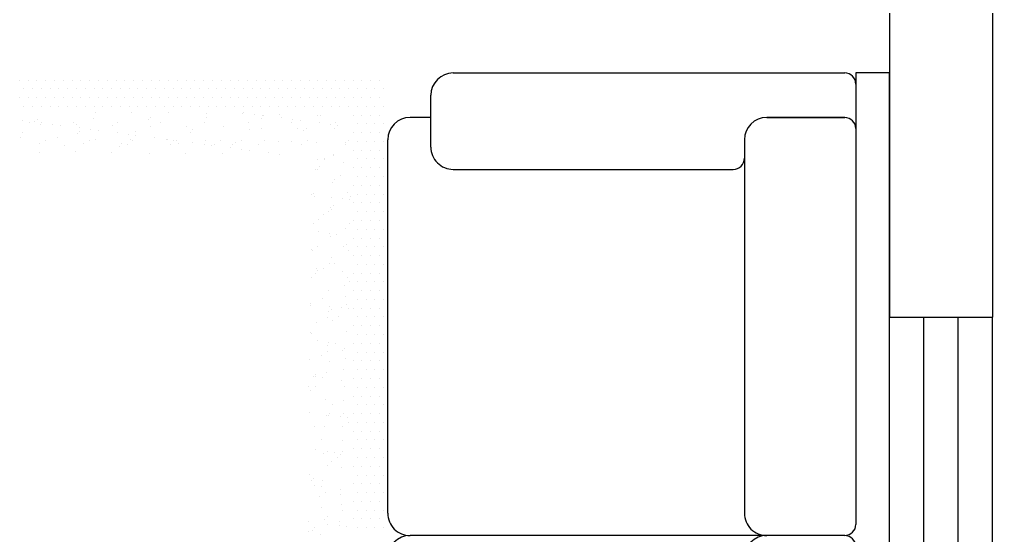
# Model space of a CAD drawing. Header units: millimetres. Extents: x -336 to -33, y -135 to 770.
# Drawn here: x -323.064 to -320.235, y 723.965 to 725.465 of the extents above; entities that cross this region are included whole.
import ezdxf

# ---------------------------------------------------------------- set-up
doc = ezdxf.new("R2010")
doc.units = ezdxf.units.MM
doc.header["$LTSCALE"] = 50
doc.header["$MEASUREMENT"] = 0
doc.layers.get('0').update_dxf_attribs({"linetype": 'CONTINUOUS'})
doc.layers.add('-HIDRO', color=8, linetype='CONTINUOUS')

# ---------------------------------------------------------------- blocks, each defined once
blk = doc.blocks.new('A$C7AFB675E')
at = {"color": 8}
for p, q in [((3.5035, 3.7432), (3.5035, 3.6832)), ((3.5035, 3.7432), (5.1585, 3.7432)), ((3.5035, 3.6832), (3.5635, 3.6832)), ((3.5235, 3.6832), (3.6035, 3.6832)), ((3.6035, 3.6832), (4.3135, 3.6832)), ((3.5035, 2.9606), (3.5035, 3.6632)), ((3.5835, 3.5232), (3.5835, 3.6632)), ((3.5835, 3.6632), (3.5835, 3.5232)), ((4.3335, 3.6632), (4.3335, 3.5232)), ((4.3335, 3.6632), (4.3335, 3.5232)), ((4.3335, 3.5232), (4.3335, 2.8832)), ((4.3335, 3.5232), (4.3335, 2.8832)), ((3.6235, 3.4832), (4.2935, 3.4832)), ((3.6765, 2.9606), (3.6765, 3.4632)), ((3.6365, 2.9206), (3.5435, 2.9206)), ((3.5835, 2.9206), (3.5835, 2.8832)), ((3.5835, 2.9206), (3.5835, 2.8832)), ((3.5319, 2.836), (3.5319, 2.836)), ((3.5634, 2.836), (3.5634, 2.836)), ((3.5949, 2.836), (3.5949, 2.836)), ((4.2935, 2.8432), (3.6235, 2.8432)), ((3.6264, 2.836), (3.6264, 2.836)), ((3.6579, 2.836), (3.6579, 2.836)), ((3.6894, 2.836), (3.6894, 2.836)), ((3.7209, 2.836), (3.7209, 2.836)), ((3.7524, 2.836), (3.7524, 2.836)), ((3.7839, 2.836), (3.7839, 2.836)), ((3.8154, 2.836), (3.8154, 2.836)), ((3.8469, 2.836), (3.8469, 2.836)), ((3.8784, 2.836), (3.8784, 2.836)), ((3.9099, 2.836), (3.9099, 2.836)), ((3.9414, 2.836), (3.9414, 2.836)), ((3.9729, 2.836), (3.9729, 2.836)), ((4.0044, 2.836), (4.0044, 2.836)), ((4.0359, 2.836), (4.0359, 2.836)), ((4.0674, 2.836), (4.0674, 2.836)), ((4.0989, 2.836), (4.0989, 2.836)), ((4.1304, 2.836), (4.1304, 2.836)), ((4.1619, 2.836), (4.1619, 2.836)), ((4.1934, 2.836), (4.1934, 2.836)), ((4.2249, 2.836), (4.2249, 2.836)), ((4.2564, 2.836), (4.2564, 2.836)), ((4.2879, 2.836), (4.2879, 2.836)), ((4.3194, 2.836), (4.3194, 2.836)), ((3.5162, 2.8282), (3.5162, 2.8282)), ((3.5162, 2.8124), (3.5162, 2.8124)), ((3.5319, 2.8203), (3.5319, 2.8203)), ((3.5477, 2.8282), (3.5477, 2.8282)), ((3.5477, 2.8124), (3.5477, 2.8124)), ((3.5634, 2.8203), (3.5634, 2.8203)), ((3.5792, 2.8282), (3.5792, 2.8282)), ((3.5792, 2.8124), (3.5792, 2.8124)), ((3.5949, 2.8203), (3.5949, 2.8203)), ((3.6107, 2.8282), (3.6107, 2.8282)), ((3.6107, 2.8124), (3.6107, 2.8124)), ((3.6264, 2.8203), (3.6264, 2.8203)), ((3.6422, 2.8282), (3.6422, 2.8282)), ((3.6422, 2.8124), (3.6422, 2.8124)), ((3.6579, 2.8203), (3.6579, 2.8203)), ((3.6737, 2.8282), (3.6737, 2.8282)), ((3.6737, 2.8124), (3.6737, 2.8124)), ((3.6894, 2.8203), (3.6894, 2.8203)), ((3.7052, 2.8282), (3.7052, 2.8282)), ((3.7052, 2.8124), (3.7052, 2.8124)), ((3.7209, 2.8203), (3.7209, 2.8203)), ((3.7367, 2.8282), (3.7367, 2.8282)), ((3.7367, 2.8124), (3.7367, 2.8124)), ((3.7524, 2.8203), (3.7524, 2.8203)), ((3.7682, 2.8282), (3.7682, 2.8282)), ((3.7682, 2.8124), (3.7682, 2.8124)), ((3.7839, 2.8203), (3.7839, 2.8203)), ((3.7997, 2.8282), (3.7997, 2.8282)), ((3.7997, 2.8124), (3.7997, 2.8124)), ((3.8154, 2.8203), (3.8154, 2.8203)), ((3.8312, 2.8282), (3.8312, 2.8282)), ((3.8312, 2.8124), (3.8312, 2.8124)), ((3.8469, 2.8203), (3.8469, 2.8203)), ((3.8627, 2.8282), (3.8627, 2.8282)), ((3.8627, 2.8124), (3.8627, 2.8124)), ((3.8784, 2.8203), (3.8784, 2.8203)), ((3.8942, 2.8282), (3.8942, 2.8282)), ((3.8942, 2.8124), (3.8942, 2.8124)), ((3.9099, 2.8203), (3.9099, 2.8203)), ((3.9257, 2.8282), (3.9257, 2.8282)), ((3.9257, 2.8124), (3.9257, 2.8124)), ((3.9414, 2.8203), (3.9414, 2.8203)), ((3.9572, 2.8282), (3.9572, 2.8282)), ((3.9572, 2.8124), (3.9572, 2.8124)), ((3.9729, 2.8203), (3.9729, 2.8203)), ((3.9887, 2.8282), (3.9887, 2.8282)), ((3.9887, 2.8124), (3.9887, 2.8124)), ((4.0044, 2.8203), (4.0044, 2.8203)), ((4.0202, 2.8282), (4.0202, 2.8282)), ((4.0202, 2.8124), (4.0202, 2.8124)), ((4.0359, 2.8203), (4.0359, 2.8203)), ((4.0517, 2.8282), (4.0517, 2.8282)), ((4.0517, 2.8124), (4.0517, 2.8124)), ((4.0674, 2.8203), (4.0674, 2.8203)), ((4.0832, 2.8282), (4.0832, 2.8282)), ((4.0832, 2.8124), (4.0832, 2.8124)), ((4.0989, 2.8203), (4.0989, 2.8203)), ((4.1147, 2.8282), (4.1147, 2.8282)), ((4.1147, 2.8124), (4.1147, 2.8124)), ((4.1304, 2.8203), (4.1304, 2.8203)), ((4.1462, 2.8282), (4.1462, 2.8282)), ((4.1462, 2.8124), (4.1462, 2.8124)), ((4.1619, 2.8203), (4.1619, 2.8203)), ((4.1777, 2.8282), (4.1777, 2.8282)), ((4.1777, 2.8124), (4.1777, 2.8124)), ((4.1934, 2.8203), (4.1934, 2.8203)), ((4.2092, 2.8282), (4.2092, 2.8282)), ((4.2092, 2.8124), (4.2092, 2.8124)), ((4.2249, 2.8203), (4.2249, 2.8203)), ((4.2407, 2.8282), (4.2407, 2.8282)), ((4.2407, 2.8124), (4.2407, 2.8124)), ((4.2564, 2.8203), (4.2564, 2.8203)), ((4.2722, 2.8282), (4.2722, 2.8282)), ((4.2722, 2.8124), (4.2722, 2.8124)), ((4.2879, 2.8203), (4.2879, 2.8203)), ((4.3037, 2.8282), (4.3037, 2.8282)), ((4.3037, 2.8124), (4.3037, 2.8124)), ((4.3194, 2.8203), (4.3194, 2.8203)), ((3.5162, 2.7967), (3.5162, 2.7967)), ((3.5319, 2.8045), (3.5319, 2.8045)), ((3.5477, 2.7967), (3.5477, 2.7967)), ((3.5634, 2.8045), (3.5634, 2.8045)), ((3.5792, 2.7967), (3.5792, 2.7967)), ((3.5949, 2.8045), (3.5949, 2.8045)), ((3.6107, 2.7967), (3.6107, 2.7967)), ((3.6264, 2.8045), (3.6264, 2.8045)), ((3.6422, 2.7967), (3.6422, 2.7967)), ((3.6579, 2.8045), (3.6579, 2.8045)), ((3.6737, 2.7967), (3.6737, 2.7967)), ((3.6894, 2.8045), (3.6894, 2.8045)), ((3.7052, 2.7967), (3.7052, 2.7967)), ((3.7209, 2.8045), (3.7209, 2.8045)), ((3.7367, 2.7967), (3.7367, 2.7967)), ((3.7524, 2.8045), (3.7524, 2.8045)), ((3.7682, 2.7967), (3.7682, 2.7967)), ((3.7839, 2.8045), (3.7839, 2.8045)), ((3.7997, 2.7967), (3.7997, 2.7967)), ((3.8154, 2.8045), (3.8154, 2.8045)), ((3.8312, 2.7967), (3.8312, 2.7967)), ((3.8469, 2.8045), (3.8469, 2.8045)), ((3.8627, 2.7967), (3.8627, 2.7967)), ((3.8784, 2.8045), (3.8784, 2.8045)), ((3.8942, 2.7967), (3.8942, 2.7967)), ((3.9099, 2.8045), (3.9099, 2.8045)), ((3.9257, 2.7967), (3.9257, 2.7967)), ((3.9414, 2.8045), (3.9414, 2.8045)), ((3.9572, 2.7967), (3.9572, 2.7967)), ((3.9729, 2.8045), (3.9729, 2.8045)), ((3.9887, 2.7967), (3.9887, 2.7967)), ((4.0044, 2.8045), (4.0044, 2.8045)), ((4.0202, 2.7967), (4.0202, 2.7967)), ((4.0359, 2.8045), (4.0359, 2.8045)), ((4.0517, 2.7967), (4.0517, 2.7967)), ((4.0674, 2.8045), (4.0674, 2.8045)), ((4.0832, 2.7967), (4.0832, 2.7967)), ((4.0989, 2.8045), (4.0989, 2.8045)), ((4.1147, 2.7967), (4.1147, 2.7967)), ((4.1304, 2.8045), (4.1304, 2.8045)), ((4.1462, 2.7967), (4.1462, 2.7967)), ((4.1619, 2.8045), (4.1619, 2.8045)), ((4.1777, 2.7967), (4.1777, 2.7967)), ((4.1934, 2.8045), (4.1934, 2.8045)), ((4.2092, 2.7967), (4.2092, 2.7967)), ((4.2249, 2.8045), (4.2249, 2.8045)), ((4.2407, 2.7967), (4.2407, 2.7967)), ((4.2564, 2.8045), (4.2564, 2.8045)), ((4.2722, 2.7967), (4.2722, 2.7967)), ((4.2879, 2.8045), (4.2879, 2.8045)), ((4.3037, 2.7967), (4.3037, 2.7967)), ((4.3194, 2.8045), (4.3194, 2.8045)), ((3.5162, 2.7809), (3.5162, 2.7809)), ((3.5319, 2.7888), (3.5319, 2.7888)), ((3.5477, 2.7809), (3.5477, 2.7809)), ((3.5634, 2.7888), (3.5634, 2.7888)), ((3.5792, 2.7809), (3.5792, 2.7809)), ((3.5949, 2.7888), (3.5949, 2.7888)), ((3.6107, 2.7809), (3.6107, 2.7809)), ((3.6264, 2.7888), (3.6264, 2.7888)), ((3.6422, 2.7809), (3.6422, 2.7809)), ((3.6579, 2.7888), (3.6579, 2.7888)), ((3.6737, 2.7809), (3.6737, 2.7809)), ((3.6894, 2.7888), (3.6894, 2.7888)), ((3.7052, 2.7809), (3.7052, 2.7809)), ((3.7209, 2.7888), (3.7209, 2.7888)), ((3.7254, 2.7763), (3.7254, 2.7763)), ((3.7367, 2.7809), (3.7367, 2.7809)), ((3.7524, 2.7888), (3.7524, 2.7888)), ((3.7682, 2.7809), (3.7682, 2.7809)), ((3.7839, 2.7888), (3.7839, 2.7888)), ((3.7997, 2.7809), (3.7997, 2.7809)), ((3.8154, 2.7888), (3.8154, 2.7888)), ((3.8312, 2.7809), (3.8312, 2.7809)), ((3.8469, 2.7888), (3.8469, 2.7888)), ((3.8627, 2.7809), (3.8627, 2.7809)), ((3.8784, 2.7888), (3.8784, 2.7888)), ((3.8942, 2.7809), (3.8942, 2.7809)), ((3.9099, 2.7888), (3.9099, 2.7888)), ((3.9257, 2.7809), (3.9257, 2.7809)), ((3.9414, 2.7888), (3.9414, 2.7888)), ((3.9572, 2.7809), (3.9572, 2.7809)), ((3.9729, 2.7888), (3.9729, 2.7888)), ((3.9887, 2.7809), (3.9887, 2.7809)), ((4.0044, 2.7888), (4.0044, 2.7888)), ((4.0202, 2.7809), (4.0202, 2.7809)), ((4.0359, 2.7888), (4.0359, 2.7888)), ((4.0517, 2.7809), (4.0517, 2.7809)), ((4.0674, 2.7888), (4.0674, 2.7888)), ((4.0832, 2.7809), (4.0832, 2.7809)), ((4.0989, 2.7888), (4.0989, 2.7888)), ((4.1147, 2.7809), (4.1147, 2.7809)), ((4.1304, 2.7888), (4.1304, 2.7888)), ((4.1462, 2.7809), (4.1462, 2.7809)), ((4.1619, 2.7888), (4.1619, 2.7888)), ((4.1777, 2.7809), (4.1777, 2.7809)), ((4.1934, 2.7888), (4.1934, 2.7888)), ((4.2092, 2.7809), (4.2092, 2.7809)), ((4.2249, 2.7888), (4.2249, 2.7888)), ((4.2407, 2.7809), (4.2407, 2.7809)), ((4.2564, 2.7888), (4.2564, 2.7888)), ((4.2722, 2.7809), (4.2722, 2.7809)), ((4.2879, 2.7888), (4.2879, 2.7888)), ((4.3037, 2.7809), (4.3037, 2.7809)), ((4.3194, 2.7888), (4.3194, 2.7888)), ((3.5162, 2.7652), (3.5162, 2.7652)), ((3.5319, 2.773), (3.5319, 2.773)), ((3.5477, 2.7652), (3.5477, 2.7652)), ((3.5634, 2.773), (3.5634, 2.773)), ((3.6247, 2.7727), (3.6247, 2.7727)), ((3.6289, 2.7681), (3.6289, 2.7681)), ((3.6319, 2.7678), (3.6319, 2.7678)), ((3.6642, 2.7647), (3.6642, 2.7647)), ((3.7185, 2.7703), (3.7185, 2.7703)), ((3.7291, 2.762), (3.7291, 2.762)), ((3.7309, 2.7751), (3.7309, 2.7751)), ((3.7739, 2.7747), (3.7739, 2.7747)), ((3.7826, 2.7673), (3.7826, 2.7673)), ((3.8109, 2.7693), (3.8109, 2.7693)), ((3.8151, 2.7647), (3.8151, 2.7647)), ((3.8225, 2.7731), (3.8225, 2.7731)), ((3.8597, 2.7629), (3.8597, 2.7629)), ((3.8711, 2.7715), (3.8711, 2.7715)), ((3.8777, 2.7755), (3.8777, 2.7755)), ((3.8845, 2.7649), (3.8845, 2.7649)), ((3.9047, 2.7668), (3.9047, 2.7668)), ((3.9196, 2.77), (3.9196, 2.77)), ((3.9246, 2.7601), (3.9246, 2.7601)), ((3.9264, 2.7732), (3.9264, 2.7732)), ((3.9682, 2.7684), (3.9682, 2.7684)), ((3.9971, 2.7659), (3.9971, 2.7659)), ((4.0014, 2.7612), (4.0014, 2.7612)), ((4.0167, 2.7668), (4.0167, 2.7668)), ((4.0352, 2.7644), (4.0352, 2.7644)), ((4.0552, 2.761), (4.0552, 2.761)), ((4.0653, 2.7652), (4.0653, 2.7652)), ((4.0909, 2.7634), (4.0909, 2.7634)), ((4.1138, 2.7636), (4.1138, 2.7636)), ((4.1218, 2.7714), (4.1218, 2.7714)), ((4.1302, 2.7725), (4.1302, 2.7725)), ((4.137, 2.7619), (4.137, 2.7619)), ((4.1624, 2.762), (4.1624, 2.762)), ((4.1833, 2.7624), (4.1833, 2.7624)), ((4.2109, 2.7604), (4.2109, 2.7604)), ((4.2507, 2.7591), (4.2507, 2.7591)), ((4.2595, 2.7588), (4.2595, 2.7588)), ((4.2771, 2.76), (4.2771, 2.76)), ((4.2877, 2.7614), (4.2877, 2.7614)), ((4.3173, 2.7695), (4.3173, 2.7695)), ((3.5162, 2.7494), (3.5162, 2.7494)), ((3.5319, 2.7573), (3.5319, 2.7573)), ((3.5319, 2.7415), (3.5319, 2.7415)), ((3.5477, 2.7494), (3.5477, 2.7494)), ((3.5634, 2.7573), (3.5634, 2.7573)), ((3.5634, 2.7415), (3.5634, 2.7415)), ((3.5932, 2.7499), (3.5932, 2.7499)), ((3.5976, 2.7537), (3.5976, 2.7537)), ((3.6033, 2.747), (3.6033, 2.747)), ((3.649, 2.7462), (3.649, 2.7462)), ((3.6519, 2.7454), (3.6519, 2.7454)), ((3.6882, 2.7581), (3.6882, 2.7581)), ((3.695, 2.7474), (3.695, 2.7474)), ((3.7005, 2.7438), (3.7005, 2.7438)), ((3.7264, 2.7415), (3.7264, 2.7415)), ((3.7414, 2.7452), (3.7414, 2.7452)), ((3.749, 2.7422), (3.749, 2.7422)), ((3.793, 2.7519), (3.793, 2.7519)), ((3.8352, 2.7427), (3.8352, 2.7427)), ((3.8457, 2.747), (3.8457, 2.747)), ((3.9277, 2.7418), (3.9277, 2.7418)), ((3.9408, 2.7551), (3.9408, 2.7551)), ((3.9476, 2.7445), (3.9476, 2.7445)), ((3.9885, 2.75), (3.9885, 2.75)), ((4.0983, 2.744), (4.0983, 2.744)), ((4.1201, 2.7583), (4.1201, 2.7583)), ((4.184, 2.7481), (4.184, 2.7481)), ((4.1876, 2.7578), (4.1876, 2.7578)), ((4.1933, 2.7522), (4.1933, 2.7522)), ((4.2001, 2.7416), (4.2001, 2.7416)), ((4.3081, 2.7573), (4.3081, 2.7573)), ((4.3156, 2.7564), (4.3156, 2.7564)), ((3.5162, 2.7337), (3.5162, 2.7337)), ((3.5319, 2.7258), (3.5319, 2.7258)), ((3.5477, 2.7337), (3.5477, 2.7337)), ((3.5634, 2.7258), (3.5634, 2.7258)), ((3.5958, 2.7406), (3.5958, 2.7406)), ((3.6563, 2.7295), (3.6563, 2.7295)), ((3.6597, 2.7305), (3.6597, 2.7305)), ((3.7457, 2.7406), (3.7457, 2.7406)), ((3.7513, 2.7377), (3.7513, 2.7377)), ((3.7581, 2.7271), (3.7581, 2.7271)), ((3.7913, 2.7388), (3.7913, 2.7388)), ((3.7976, 2.7406), (3.7976, 2.7406)), ((3.8461, 2.7391), (3.8461, 2.7391)), ((3.8552, 2.7286), (3.8552, 2.7286)), ((3.8947, 2.7375), (3.8947, 2.7375)), ((3.9088, 2.7266), (3.9088, 2.7266)), ((3.9219, 2.7396), (3.9219, 2.7396)), ((3.9319, 2.7371), (3.9319, 2.7371)), ((3.9432, 2.7359), (3.9432, 2.7359)), ((3.9868, 2.7369), (3.9868, 2.7369)), ((3.9918, 2.7343), (3.9918, 2.7343)), ((4.0039, 2.7348), (4.0039, 2.7348)), ((4.0107, 2.7242), (4.0107, 2.7242)), ((4.0215, 2.7393), (4.0215, 2.7393)), ((4.0404, 2.7327), (4.0404, 2.7327)), ((4.0507, 2.7268), (4.0507, 2.7268)), ((4.0889, 2.7311), (4.0889, 2.7311)), ((4.1139, 2.7383), (4.1139, 2.7383)), ((4.1174, 2.7378), (4.1174, 2.7378)), ((4.1181, 2.7337), (4.1181, 2.7337)), ((4.1375, 2.7295), (4.1375, 2.7295)), ((4.1614, 2.7237), (4.1614, 2.7237)), ((4.1823, 2.735), (4.1823, 2.735)), ((4.186, 2.7279), (4.186, 2.7279)), ((4.2077, 2.7359), (4.2077, 2.7359)), ((4.2346, 2.7264), (4.2346, 2.7264)), ((4.2462, 2.7249), (4.2462, 2.7249)), ((4.2565, 2.7318), (4.2565, 2.7318)), ((4.2831, 2.7248), (4.2831, 2.7248)), ((4.3001, 2.7349), (4.3001, 2.7349)), ((4.3044, 2.7302), (4.3044, 2.7302)), ((4.3129, 2.7359), (4.3129, 2.7359)), ((3.5162, 2.7179), (3.5162, 2.7179)), ((3.5319, 2.71), (3.5319, 2.71)), ((3.5477, 2.7179), (3.5477, 2.7179)), ((3.5634, 2.71), (3.5634, 2.71)), ((3.5796, 2.7221), (3.5796, 2.7221)), ((3.58, 2.7166), (3.58, 2.7166)), ((3.5931, 2.7201), (3.5931, 2.7201)), ((3.6286, 2.715), (3.6286, 2.715)), ((3.658, 2.7174), (3.658, 2.7174)), ((3.672, 2.7211), (3.672, 2.7211)), ((3.6763, 2.7165), (3.6763, 2.7165)), ((3.6771, 2.7134), (3.6771, 2.7134)), ((3.7194, 2.7092), (3.7194, 2.7092)), ((3.7219, 2.7073), (3.7219, 2.7073)), ((3.7257, 2.7118), (3.7257, 2.7118)), ((3.7658, 2.7186), (3.7658, 2.7186)), ((3.7743, 2.7103), (3.7743, 2.7103)), ((3.7886, 2.7183), (3.7886, 2.7183)), ((3.8144, 2.7174), (3.8144, 2.7174)), ((3.8212, 2.7067), (3.8212, 2.7067)), ((3.8228, 2.7087), (3.8228, 2.7087)), ((3.8535, 2.7155), (3.8535, 2.7155)), ((3.8582, 2.7177), (3.8582, 2.7177)), ((3.8625, 2.713), (3.8625, 2.713)), ((3.8714, 2.7071), (3.8714, 2.7071)), ((3.952, 2.7152), (3.952, 2.7152)), ((3.9719, 2.7062), (3.9719, 2.7062)), ((3.9841, 2.7164), (3.9841, 2.7164)), ((4.0444, 2.7142), (4.0444, 2.7142)), ((4.0487, 2.7096), (4.0487, 2.7096)), ((4.049, 2.7137), (4.049, 2.7137)), ((4.067, 2.7144), (4.067, 2.7144)), ((4.1382, 2.7117), (4.1382, 2.7117)), ((4.1796, 2.7145), (4.1796, 2.7145)), ((4.2307, 2.7108), (4.2307, 2.7108)), ((4.2445, 2.7118), (4.2445, 2.7118)), ((4.2632, 2.7212), (4.2632, 2.7212)), ((4.3196, 2.7115), (4.3196, 2.7115)), ((4.3245, 2.7083), (4.3245, 2.7083)), ((4.3317, 2.7232), (4.3317, 2.7232)), ((3.5162, 2.7022), (3.5162, 2.7022)), ((3.5319, 2.6943), (3.5319, 2.6943)), ((3.5477, 2.7022), (3.5477, 2.7022)), ((3.5634, 2.6943), (3.5634, 2.6943)), ((3.6026, 2.697), (3.6026, 2.697)), ((3.6068, 2.6923), (3.6068, 2.6923)), ((3.625, 2.6999), (3.625, 2.6999)), ((3.6318, 2.6893), (3.6318, 2.6893)), ((3.9174, 2.7054), (3.9174, 2.7054)), ((3.9199, 2.7055), (3.9199, 2.7055)), ((3.9685, 2.7039), (3.9685, 2.7039)), ((4.017, 2.7023), (4.017, 2.7023)), ((4.0656, 2.7007), (4.0656, 2.7007)), ((4.0738, 2.7038), (4.0738, 2.7038)), ((4.1129, 2.7035), (4.1129, 2.7035)), ((4.2245, 2.7033), (4.2245, 2.7033)), ((4.2349, 2.7061), (4.2349, 2.7061)), ((4.3084, 2.7017), (4.3084, 2.7017)), ((4.3263, 2.7009), (4.3263, 2.7009)), ((3.5162, 2.6864), (3.5162, 2.6864)), ((3.5319, 2.6785), (3.5319, 2.6785)), ((3.5477, 2.6864), (3.5477, 2.6864)), ((3.5634, 2.6785), (3.5634, 2.6785)), ((3.5869, 2.6728), (3.5869, 2.6728)), ((3.5886, 2.6859), (3.5886, 2.6859)), ((3.593, 2.6714), (3.593, 2.6714)), ((3.6025, 2.681), (3.6025, 2.681)), ((3.5162, 2.6707), (3.5162, 2.6707)), ((3.5162, 2.6549), (3.5162, 2.6549)), ((3.5319, 2.6628), (3.5319, 2.6628)), ((3.5477, 2.6707), (3.5477, 2.6707)), ((3.5477, 2.6549), (3.5477, 2.6549)), ((3.5634, 2.6628), (3.5634, 2.6628)), ((3.6269, 2.6704), (3.6269, 2.6704)), ((3.5162, 2.6392), (3.5162, 2.6392)), ((3.5319, 2.647), (3.5319, 2.647)), ((3.5477, 2.6392), (3.5477, 2.6392)), ((3.5634, 2.647), (3.5634, 2.647)), ((3.5776, 2.6485), (3.5776, 2.6485)), ((3.5842, 2.6523), (3.5842, 2.6523)), ((3.6261, 2.647), (3.6261, 2.647)), ((3.6491, 2.6496), (3.6491, 2.6496)), ((3.5162, 2.6234), (3.5162, 2.6234)), ((3.5319, 2.6313), (3.5319, 2.6313)), ((3.5477, 2.6234), (3.5477, 2.6234)), ((3.5634, 2.6313), (3.5634, 2.6313)), ((3.5804, 2.6212), (3.5804, 2.6212)), ((3.6248, 2.6215), (3.6248, 2.6215)), ((3.6464, 2.6291), (3.6464, 2.6291)), ((3.5162, 2.6077), (3.5162, 2.6077)), ((3.5319, 2.6155), (3.5319, 2.6155)), ((3.5477, 2.6077), (3.5477, 2.6077)), ((3.5634, 2.6155), (3.5634, 2.6155)), ((3.578, 2.605), (3.578, 2.605)), ((3.5797, 2.6181), (3.5797, 2.6181)), ((3.5847, 2.6166), (3.5847, 2.6166)), ((3.6028, 2.6166), (3.6028, 2.6166)), ((3.6316, 2.6108), (3.6316, 2.6108)), ((3.5162, 2.5919), (3.5162, 2.5919)), ((3.5319, 2.5998), (3.5319, 2.5998)), ((3.5319, 2.584), (3.5319, 2.584)), ((3.5477, 2.5919), (3.5477, 2.5919)), ((3.5634, 2.5998), (3.5634, 2.5998)), ((3.5634, 2.584), (3.5634, 2.584)), ((3.5753, 2.5845), (3.5753, 2.5845)), ((3.5929, 2.5929), (3.5929, 2.5929)), ((3.6048, 2.5947), (3.6048, 2.5947)), ((3.6419, 2.5948), (3.6419, 2.5948)), ((3.5162, 2.5762), (3.5162, 2.5762)), ((3.5319, 2.5683), (3.5319, 2.5683)), ((3.5477, 2.5762), (3.5477, 2.5762)), ((3.5634, 2.5683), (3.5634, 2.5683)), ((3.5767, 2.5826), (3.5767, 2.5826)), ((3.6253, 2.581), (3.6253, 2.581)), ((3.6278, 2.5696), (3.6278, 2.5696)), ((3.6402, 2.5817), (3.6402, 2.5817)), ((3.5162, 2.5604), (3.5162, 2.5604)), ((3.5319, 2.5525), (3.5319, 2.5525)), ((3.5477, 2.5604), (3.5477, 2.5604)), ((3.5634, 2.5525), (3.5634, 2.5525)), ((3.632, 2.5649), (3.632, 2.5649)), ((3.6375, 2.5612), (3.6375, 2.5612)), ((3.5162, 2.5447), (3.5162, 2.5447)), ((3.5319, 2.5368), (3.5319, 2.5368)), ((3.5477, 2.5447), (3.5477, 2.5447)), ((3.5634, 2.5368), (3.5634, 2.5368)), ((3.6004, 2.5485), (3.6004, 2.5485)), ((3.6247, 2.543), (3.6247, 2.543)), ((3.6315, 2.5324), (3.6315, 2.5324)), ((3.6489, 2.5469), (3.6489, 2.5469)), ((3.5162, 2.5289), (3.5162, 2.5289)), ((3.5319, 2.521), (3.5319, 2.521)), ((3.5477, 2.5289), (3.5477, 2.5289)), ((3.5634, 2.521), (3.5634, 2.521)), ((3.577, 2.5181), (3.577, 2.5181)), ((3.5827, 2.5189), (3.5827, 2.5189)), ((3.5927, 2.5145), (3.5927, 2.5145)), ((3.6256, 2.5165), (3.6256, 2.5165)), ((3.633, 2.527), (3.633, 2.527)), ((3.5162, 2.5132), (3.5162, 2.5132)), ((3.5162, 2.4974), (3.5162, 2.4974)), ((3.5319, 2.5053), (3.5319, 2.5053)), ((3.5477, 2.5132), (3.5477, 2.5132)), ((3.5477, 2.4974), (3.5477, 2.4974)), ((3.5634, 2.5053), (3.5634, 2.5053)), ((3.6312, 2.5139), (3.6312, 2.5139)), ((3.5162, 2.4817), (3.5162, 2.4817)), ((3.5319, 2.4895), (3.5319, 2.4895)), ((3.5477, 2.4817), (3.5477, 2.4817)), ((3.5634, 2.4895), (3.5634, 2.4895)), ((3.5995, 2.4825), (3.5995, 2.4825)), ((3.6056, 2.4938), (3.6056, 2.4938)), ((3.6099, 2.4892), (3.6099, 2.4892)), ((3.6285, 2.4934), (3.6285, 2.4934)), ((3.6481, 2.481), (3.6481, 2.481)), ((3.5162, 2.4659), (3.5162, 2.4659)), ((3.5319, 2.4738), (3.5319, 2.4738)), ((3.5477, 2.4659), (3.5477, 2.4659)), ((3.5634, 2.4738), (3.5634, 2.4738)), ((3.6246, 2.4645), (3.6246, 2.4645)), ((3.63, 2.4673), (3.63, 2.4673)), ((3.5162, 2.4502), (3.5162, 2.4502)), ((3.5319, 2.458), (3.5319, 2.458)), ((3.5477, 2.4502), (3.5477, 2.4502)), ((3.5634, 2.458), (3.5634, 2.458)), ((3.5746, 2.4501), (3.5746, 2.4501)), ((3.6223, 2.4461), (3.6223, 2.4461)), ((3.6232, 2.4485), (3.6232, 2.4485)), ((3.624, 2.4592), (3.624, 2.4592)), ((3.6313, 2.4539), (3.6313, 2.4539)), ((3.5162, 2.4344), (3.5162, 2.4344)), ((3.5319, 2.4423), (3.5319, 2.4423)), ((3.5477, 2.4344), (3.5477, 2.4344)), ((3.5634, 2.4423), (3.5634, 2.4423)), ((3.5926, 2.436), (3.5926, 2.436)), ((3.5162, 2.4187), (3.5162, 2.4187)), ((3.5319, 2.4265), (3.5319, 2.4265)), ((3.5319, 2.4108), (3.5319, 2.4108)), ((3.5477, 2.4187), (3.5477, 2.4187)), ((3.5634, 2.4265), (3.5634, 2.4265)), ((3.5634, 2.4108), (3.5634, 2.4108)), ((3.5835, 2.4181), (3.5835, 2.4181)), ((3.5878, 2.4134), (3.5878, 2.4134)), ((3.5998, 2.4181), (3.5998, 2.4181)), ((3.6196, 2.4256), (3.6196, 2.4256)), ((3.6484, 2.4165), (3.6484, 2.4165)), ((3.5162, 2.4029), (3.5162, 2.4029)), ((3.5319, 2.395), (3.5319, 2.395)), ((3.5477, 2.4029), (3.5477, 2.4029)), ((3.5634, 2.395), (3.5634, 2.395)), ((3.5162, 2.3872), (3.5162, 2.3872)), ((3.5319, 2.3793), (3.5319, 2.3793)), ((3.5477, 2.3872), (3.5477, 2.3872)), ((3.5634, 2.3793), (3.5634, 2.3793)), ((3.5738, 2.3841), (3.5738, 2.3841)), ((3.6079, 2.3915), (3.6079, 2.3915)), ((3.6134, 2.3782), (3.6134, 2.3782)), ((3.6151, 2.3913), (3.6151, 2.3913)), ((3.6223, 2.3825), (3.6223, 2.3825)), ((3.6244, 2.386), (3.6244, 2.386)), ((3.6312, 2.3754), (3.6312, 2.3754)), ((3.5162, 2.3714), (3.5162, 2.3714)), ((3.5319, 2.3635), (3.5319, 2.3635)), ((3.5477, 2.3714), (3.5477, 2.3714)), ((3.5634, 2.3635), (3.5634, 2.3635)), ((3.5925, 2.3575), (3.5925, 2.3575)), ((3.6107, 2.3577), (3.6107, 2.3577)), ((3.6309, 2.3664), (3.6309, 2.3664)), ((3.6351, 2.3618), (3.6351, 2.3618)), ((3.5162, 2.3557), (3.5162, 2.3557)), ((3.5162, 2.3399), (3.5162, 2.3399)), ((3.5319, 2.3478), (3.5319, 2.3478)), ((3.5477, 2.3557), (3.5477, 2.3557)), ((3.5477, 2.3399), (3.5477, 2.3399)), ((3.5634, 2.3478), (3.5634, 2.3478)), ((3.5974, 2.35), (3.5974, 2.35)), ((3.6459, 2.3484), (3.6459, 2.3484)), ((3.5162, 2.3242), (3.5162, 2.3242)), ((3.5319, 2.332), (3.5319, 2.332)), ((3.5477, 2.3242), (3.5477, 2.3242)), ((3.5634, 2.332), (3.5634, 2.332)), ((3.6062, 2.3235), (3.6062, 2.3235)), ((3.5162, 2.3084), (3.5162, 2.3084)), ((3.5319, 2.3163), (3.5319, 2.3163)), ((3.5477, 2.3084), (3.5477, 2.3084)), ((3.5634, 2.3163), (3.5634, 2.3163)), ((3.5741, 2.3196), (3.5741, 2.3196)), ((3.5858, 2.3158), (3.5858, 2.3158)), ((3.6044, 2.3104), (3.6044, 2.3104)), ((3.6226, 2.318), (3.6226, 2.318)), ((3.6243, 2.3076), (3.6243, 2.3076)), ((3.5162, 2.2927), (3.5162, 2.2927)), ((3.5319, 2.3005), (3.5319, 2.3005)), ((3.5477, 2.2927), (3.5477, 2.2927)), ((3.5634, 2.3005), (3.5634, 2.3005)), ((3.6017, 2.2899), (3.6017, 2.2899)), ((3.6087, 2.2907), (3.6087, 2.2907)), ((3.631, 2.2969), (3.631, 2.2969)), ((3.5162, 2.2769), (3.5162, 2.2769)), ((3.5319, 2.2848), (3.5319, 2.2848)), ((3.5477, 2.2769), (3.5477, 2.2769)), ((3.5634, 2.2848), (3.5634, 2.2848)), ((3.5923, 2.279), (3.5923, 2.279)), ((3.5965, 2.2841), (3.5965, 2.2841)), ((3.613, 2.286), (3.613, 2.286)), ((3.6451, 2.2825), (3.6451, 2.2825)), ((3.5162, 2.2612), (3.5162, 2.2612)), ((3.5319, 2.269), (3.5319, 2.269)), ((3.5319, 2.2533), (3.5319, 2.2533)), ((3.5477, 2.2612), (3.5477, 2.2612)), ((3.5634, 2.269), (3.5634, 2.269)), ((3.5634, 2.2533), (3.5634, 2.2533)), ((3.5972, 2.2557), (3.5972, 2.2557)), ((3.6331, 2.2641), (3.6331, 2.2641)), ((3.5162, 2.2454), (3.5162, 2.2454)), ((3.5319, 2.2375), (3.5319, 2.2375)), ((3.5477, 2.2454), (3.5477, 2.2454)), ((3.5634, 2.2375), (3.5634, 2.2375)), ((3.5955, 2.2426), (3.5955, 2.2426)), ((3.6202, 2.25), (3.6202, 2.25)), ((3.5162, 2.2297), (3.5162, 2.2297)), ((3.5319, 2.2218), (3.5319, 2.2218)), ((3.5477, 2.2297), (3.5477, 2.2297)), ((3.5634, 2.2218), (3.5634, 2.2218)), ((3.5928, 2.2221), (3.5928, 2.2221)), ((3.5968, 2.2196), (3.5968, 2.2196)), ((3.6241, 2.2291), (3.6241, 2.2291)), ((3.6309, 2.2185), (3.6309, 2.2185)), ((3.6454, 2.218), (3.6454, 2.218)), ((3.5162, 2.2139), (3.5162, 2.2139)), ((3.5319, 2.206), (3.5319, 2.206)), ((3.5477, 2.2139), (3.5477, 2.2139)), ((3.5634, 2.206), (3.5634, 2.206)), ((3.5866, 2.2149), (3.5866, 2.2149)), ((3.5909, 2.2103), (3.5909, 2.2103)), ((3.5922, 2.2005), (3.5922, 2.2005)), ((3.5162, 2.1982), (3.5162, 2.1982)), ((3.5319, 2.1903), (3.5319, 2.1903)), ((3.5477, 2.1982), (3.5477, 2.1982)), ((3.5634, 2.1903), (3.5634, 2.1903)), ((3.5883, 2.1879), (3.5883, 2.1879)), ((3.611, 2.1884), (3.611, 2.1884)), ((3.6193, 2.184), (3.6193, 2.184)), ((3.5162, 2.1824), (3.5162, 2.1824)), ((3.5477, 2.1824), (3.5477, 2.1824))]:
    blk.add_line(p, q, dxfattribs=at)
for centre, radius, start, end in [((3.5235, 3.6632), 0.02, 90, 180), ((3.6035, 3.6632), 0.02, 90, 180), ((3.6035, 3.6632), 0.02, 90, 180), ((4.3135, 3.6632), 0.02, 0, 90), ((4.3535, 3.6632), 0.02, 90, 180), ((3.6235, 3.5232), 0.04, 180, 270), ((3.6235, 3.5232), 0.04, 180, 270), ((4.2935, 3.5232), 0.04, 270, 0), ((4.3735, 3.5232), 0.04, 180, 270), ((3.6565, 3.4632), 0.02, 0, 90), ((3.5435, 2.9606), 0.04, 180, 270), ((3.6365, 2.9606), 0.04, 270, 0), ((3.6235, 2.8832), 0.04, 180, 270), ((4.2935, 2.8832), 0.04, 270, 0), ((4.3735, 2.8832), 0.04, 180, 270)]:
    blk.add_arc(centre, radius, start, end, dxfattribs=at)

msp = doc.modelspace()

# ---------------------------------------------------------------- linework, layer by layer
at = {"layer": '-HIDRO', "linetype": 'Continuous'}
for p, q in [((-320.2353, 733.1161), (-320.2353, 724.5994)), ((-320.5353, 726.0961), (-320.5353, 724.5994)), ((-320.5353, 720.5994), (-320.5353, 724.5994)), ((-320.5353, 724.5994), (-320.2353, 724.5994)), ((-320.4353, 720.5994), (-320.4353, 724.5994)), ((-320.3353, 720.5994), (-320.3353, 724.5994)), ((-320.2353, 720.5994), (-320.2353, 724.5994))]:
    msp.add_line(p, q, dxfattribs=at)

# ---------------------------------------------------------------- block references
at = {"layer": '-HIDRO', "ltscale": 0.35, "xscale": 1.62, "yscale": 1.62, "zscale": 1.62, "rotation": 270}
msp.add_blockref('A$C7AFB675E', (-326.5993, 730.9852), dxfattribs=at)

doc.saveas('drawing.dxf')
